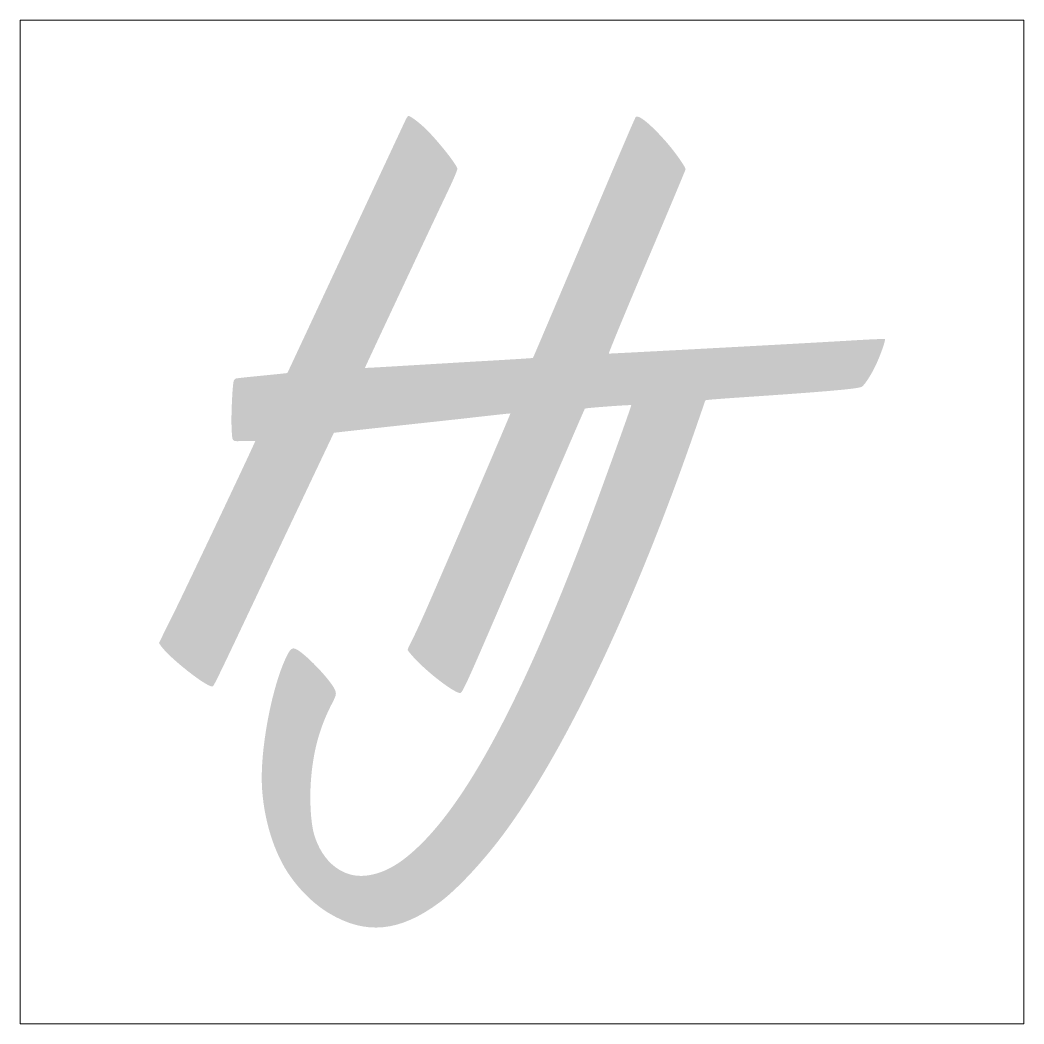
# Paper-space layout 'Layout1' of a CAD drawing. Header units: millimetres. Extents: x 0 to 381, y 0 to 381.
# The model-space entities are those that its viewports show. They can reach past a viewport. Long polylines and large blocks are cut down to what shows.
import ezdxf

# ---------------------------------------------------------------- set-up
doc = ezdxf.new("R2010")
doc.units = ezdxf.units.MM

msp = doc.modelspace()

# ---------------------------------------------------------------- hatches: boundary and pattern name
at = {"true_color": 0x000000, "transparency": 33554687}
h = msp.add_hatch(color=18, dxfattribs=at)
edge = h.paths.add_edge_path(flags=0)
edge.add_spline(control_points=[(146.44, 343.36), (146.83, 344.06), (147.25, 344.66), (147.39, 344.66), (148.03, 344.66), (150.99, 342.48), (153.39, 340.25), (157.66, 336.27), (165.24, 326.88), (165.95, 324.7), (166.09, 324.2), (164.78, 321.1), (161.36, 313.94), (156.56, 303.88), (130.88, 249.17), (130.88, 248.99), (130.88, 248.92), (137.83, 249.31), (146.33, 249.84), (154.8, 250.33), (169.12, 251.21), (178.15, 251.71), (187.18, 252.24), (194.59, 252.69), (194.66, 252.77), (194.77, 252.87), (210.15, 289.1), (223.73, 321.2), (228.99, 333.62), (233.43, 343.99), (233.68, 344.21), (234.7, 345.3), (239.57, 341.28), (245.67, 334.26), (248.53, 330.98), (252.59, 325.19), (252.59, 324.41), (252.59, 324.17), (245.96, 308.33), (237.84, 289.24), (229.73, 270.16), (223.27, 254.49), (223.45, 254.42), (223.84, 254.35), (299.76, 258.41), (318.1, 259.54), (323.6, 259.86), (328.15, 260.03), (328.26, 259.93), (328.58, 259.61), (326.6, 253.93), (324.94, 250.37), (323.29, 246.77), (320.6, 242.53), (319.48, 241.83), (318.35, 241.09), (306.21, 239.99), (275.87, 237.95), (268.39, 237.45), (261.8, 236.96), (261.2, 236.85), (261.2, 236.85), (260.1, 236.71), (260.1, 236.71), (260.1, 236.71), (256.47, 226.2), (256.47, 226.2), (233.86, 160.76), (208, 105.83), (184.71, 73.73), (176.71, 62.69), (166.3, 51.4), (159.24, 46.14), (144.07, 34.85), (131.16, 33.62), (117.12, 42.09), (111.27, 45.65), (105.73, 51.15), (101.53, 57.54), (95.53, 66.75), (91.72, 80.68), (91.72, 93.42), (91.72, 107.42), (95.81, 127.88), (100.68, 138.5), (102.16, 141.71), (102.83, 142.52), (103.89, 142.52), (106.54, 142.52), (119.17, 129.43), (119.8, 125.98), (119.98, 125.02), (119.77, 124.28), (118.64, 122.1), (113.67, 112.61), (111.16, 103.54), (110.35, 91.79), (109.86, 84.81), (110.35, 76.45), (111.48, 72.32), (112.96, 66.96), (115.89, 62.37), (119.49, 59.65), (124.42, 55.95), (129.72, 55.24), (136.31, 57.4), (141.43, 59.13), (146.4, 62.51), (152.36, 68.44), (172.83, 88.69), (195.3, 133.21), (221.47, 205.32), (226.59, 219.32), (232.06, 234.74), (231.99, 234.84), (231.81, 235.06), (214.63, 233.79), (214.38, 233.54), (214.24, 233.4), (206.27, 214.98), (196.71, 192.58), (169.62, 129.19), (167.99, 125.59), (167.04, 125.59), (164.85, 125.59), (155.22, 132.89), (149.82, 138.64), (148.34, 140.23), (147.11, 141.75), (147.11, 141.99), (147.11, 142.28), (147.64, 143.51), (148.31, 144.71), (148.98, 145.94), (151.24, 150.74), (153.32, 155.4), (157.83, 165.49), (186.23, 231.56), (186.09, 231.7), (186.06, 231.74), (181.12, 231.21), (175.12, 230.54), (169.12, 229.83), (154.09, 228.21), (141.71, 226.87), (129.33, 225.53), (119.13, 224.4), (119.1, 224.33), (119.03, 224.26), (110, 205.21), (99.02, 182.03), (73.45, 127.92), (73.52, 128.06), (72.95, 128.06), (70.48, 128.06), (57.01, 138.68), (53.62, 143.26), (53.62, 143.26), (52.7, 144.57), (52.7, 144.57), (52.7, 144.57), (58.1, 155.43), (58.1, 155.43), (63.36, 166.12), (89.25, 220.73), (89.25, 221.19), (89.25, 221.3), (87.35, 221.33), (85.02, 221.26), (80.08, 221.09), (80.57, 220.52), (80.26, 226.66), (80.08, 230.4), (80.54, 241.37), (81, 243.66), (81.14, 244.37), (81.49, 244.83), (81.99, 244.97), (82.37, 245.07), (86.92, 245.57), (92.04, 246.06), (97.19, 246.56), (101.42, 247.01), (101.46, 247.05), (101.49, 247.09), (111.48, 268.46), (123.65, 294.57), (135.82, 320.68), (146.09, 342.62), (146.44, 343.36)], knot_values=[0, 0, 0, 0, 1, 1, 1, 2, 2, 2, 3, 3, 3, 4, 4, 4, 5, 5, 5, 6, 6, 6, 7, 7, 7, 8, 8, 8, 9, 9, 9, 10, 10, 10, 11, 11, 11, 12, 12, 12, 13, 13, 13, 14, 14, 14, 15, 15, 15, 16, 16, 16, 17, 17, 17, 18, 18, 18, 19, 19, 19, 20, 20, 20, 21, 21, 21, 22, 22, 22, 23, 23, 23, 24, 24, 24, 25, 25, 25, 26, 26, 26, 27, 27, 27, 28, 28, 28, 29, 29, 29, 30, 30, 30, 31, 31, 31, 32, 32, 32, 33, 33, 33, 34, 34, 34, 35, 35, 35, 36, 36, 36, 37, 37, 37, 38, 38, 38, 39, 39, 39, 40, 40, 40, 41, 41, 41, 42, 42, 42, 43, 43, 43, 44, 44, 44, 45, 45, 45, 46, 46, 46, 47, 47, 47, 48, 48, 48, 49, 49, 49, 50, 50, 50, 51, 51, 51, 52, 52, 52, 53, 53, 53, 54, 54, 54, 55, 55, 55, 56, 56, 56, 57, 57, 57, 58, 58, 58, 59, 59, 59, 60, 60, 60, 61, 61, 61, 62, 62, 62, 63, 63, 63, 63], degree=3, periodic=1)

psp = doc.layouts.get("Layout1")

# ---------------------------------------------------------------- viewports
at = {"layer": '0'}
psp.add_viewport(center=(190.5, 190.5), size=(381, 381), view_center_point=(190.5, 190.5), view_height=381, dxfattribs=at)

doc.saveas('drawing.dxf')
